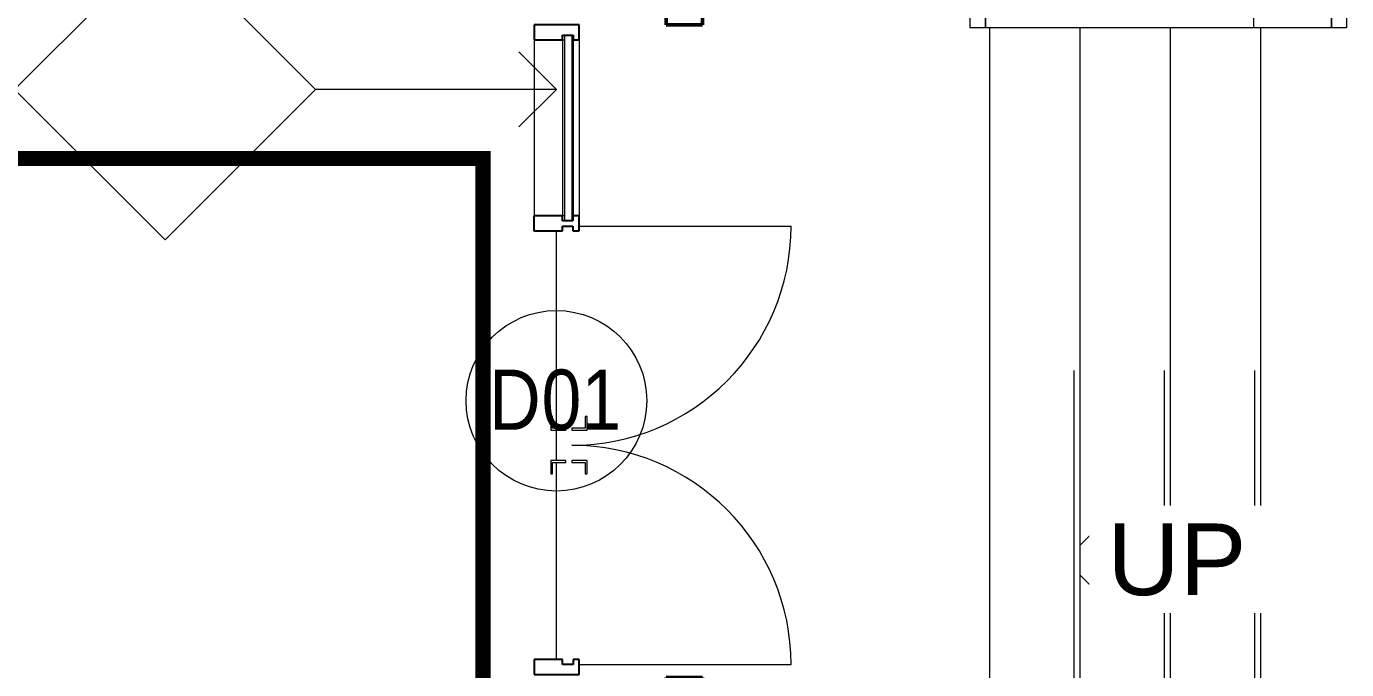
# Model space of a CAD drawing. Header units: millimetres. Extents: x -9358 to 257996, y -67499 to 9117.
# Drawn here: x 15064 to 19450, y -11081 to -8943 of the extents above; entities that cross this region are included whole.
import ezdxf

# ---------------------------------------------------------------- set-up
doc = ezdxf.new("R2010")
doc.units = ezdxf.units.MM
doc.header["$LTSCALE"] = 1000
doc.linetypes.add('Overhead', pattern=[3.96875, 2.38125, -1.5875])
for name, color, linetype, lineweight in [('A-DOOR', 8, 'Continuous', 9), ('A-DOR', 8, 'Continuous', 9), ('A-FLR-PAT', 8, 'Continuous', 18), ('A-STP', 8, 'Continuous', 9), ('A-STP-1', 8, 'Overhead', 9), ('A-TYP-DOR', 8, 'Continuous', 0), ('A-TYP-WAL', 8, 'Continuous', 0), ('A-WAL-CMU', 8, 'Continuous', 50), ('A-WAL-CRT-GLS', 8, 'Continuous', 9), ('A-WAL-CRT-GLS-1', 8, 'Continuous', 18), ('A-WAL-CRT-MLN', 8, 'Continuous', 9), ('A-WAL-CRT-MLN-1', 8, 'Continuous', 25), ('A-WAL-LOW-20', 8, 'Continuous', 18), ('A-WAL-PAT-1', 8, 'Continuous', 9), ('Stair Paths', 8, 'Continuous', 9), ('Up Arrows', 8, 'Continuous', 9)]:
    doc.layers.add(name, color=color, linetype=linetype, lineweight=lineweight)
doc.layers.add('F POINT AGN', color=7, linetype='Continuous')
doc.layers.add('Route - rack2', color=7, linetype='Continuous')
doc.styles.add('Arial_1', font='arial.ttf', dxfattribs={"height": 238.125})
doc.styles.add('Arial_7', font='arial.ttf', dxfattribs={"width": 0.85, "height": 200})

# ---------------------------------------------------------------- blocks, each defined once
blk = doc.blocks.new('Door Tag - Door Tag-41184-01-Ground Floor Plan')
at = {"layer": 'A-TYP-DOR'}
blk.add_circle((0, 0), 3, dxfattribs=at)
blk = doc.blocks.new('Wall Tag - 1_2_-62628-01-Ground Floor Plan')
at = {"layer": 'A-TYP-WAL'}
for p, q in [((-5, 0), (0, 5)), ((0, 5), (5, 0)), ((-5, 0), (0, -5)), ((0, -5), (5, 0))]:
    blk.add_line(p, q, dxfattribs=at)
blk = doc.blocks.new('M_Door-Curtain-Wall-Double-Glass - M_Door-Curtain-Wall-Double-Glass 1500_2500-2866186-01-Ground Floor Furniture Plan')
at = {"layer": 'A-DOOR'}
for p, q in [((-728.9, -75.5), (-728.9, -779.7)), ((728.9, -75), (728.9, -779.7))]:
    blk.add_line(p, q, dxfattribs=at)
for centre, start, end in [((-728.9, -50.8), 270, 360), ((728.9, -50.8), 180, 270)]:
    blk.add_arc(centre, 728.9, start, end, dxfattribs=at)
at = {"layer": 'A-DOR'}
for p, q in [((-50.8, 19.1), (-95.2, 19.1)), ((-95.2, 19.1), (-95.2, 12.7)), ((-95.2, 12.7), (-57.1, 12.7)), ((-57.1, 12.7), (-57.1, -31.7)), ((-50.8, -31.7), (-50.8, 19.1)), ((50.8, 19.1), (50.8, -31.7)), ((95.3, 19.1), (50.8, 19.1)), ((57.2, -31.7), (57.2, 12.7)), ((57.2, 12.7), (95.3, 12.7)), ((95.3, 12.7), (95.3, 19.1)), ((-57.1, -31.7), (-50.8, -31.7)), ((50.8, -31.7), (57.2, -31.7)), ((-50.8, -50.8), (-57.1, -50.8)), ((-57.1, -50.8), (-57.1, -95.2)), ((-50.8, -101.6), (-50.8, -50.8)), ((57.2, -50.8), (50.8, -50.8)), ((50.8, -50.8), (50.8, -101.6)), ((57.2, -95.2), (57.2, -50.8)), ((-57.1, -95.2), (-95.2, -95.2)), ((-95.2, -95.2), (-95.2, -101.6)), ((-95.2, -101.6), (-50.8, -101.6)), ((50.8, -101.6), (95.3, -101.6)), ((95.3, -95.2), (57.2, -95.2)), ((95.3, -101.6), (95.3, -95.2))]:
    blk.add_line(p, q, dxfattribs=at)
blk = doc.blocks.new('Rectangular Mullion - 50 x 150_right-472148-01-Ground Floor Furniture Plan')
at = {"layer": 'A-WAL-CRT-MLN-1'}
for p, q in [((-50, 55.5), (-50, 75.5)), ((-50, 75.5), (0, 75.5)), ((-33.6875, 55.5), (-50, 55.5)), ((-33.6875, 20.5), (-33.6875, 55.5)), ((0, 75.5), (0, -74.5)), ((-50, -74.5), (-50, 20.5)), ((-50, 20.5), (-33.6875, 20.5)), ((0, -74.5), (-50, -74.5))]:
    blk.add_line(p, q, dxfattribs=at)
blk = doc.blocks.new('System Panel - Glazed-2593273-01-Ground Floor Furniture Plan')
at = {"layer": 'A-WAL-CRT-GLS-1'}
for p, q in [((308.8, -27.3), (-308.8, -27.3)), ((-308.8, -27.3), (-308.8, -52.7)), ((308.8, -52.7), (308.8, -27.3)), ((-308.8, -52.7), (308.8, -52.7))]:
    blk.add_line(p, q, dxfattribs=at)
blk = doc.blocks.new('Rectangular Mullion - 50 x 150_left-2593269-01-Ground Floor Furniture Plan')
at = {"layer": 'A-WAL-CRT-MLN'}
for p, q in [((16750.5, -8840), (16750.5, -9425)), ((16845.5, -8840), (16852.3, -8840)), ((16845.5, -8840), (16845.5, -9425)), ((16877.7, -8840), (16880.5, -8840)), ((16880.5, -8840), (16880.5, -9425)), ((16900.5, -8840), (16900.5, -9425)), ((16852.3, -9425), (16845.5, -9425)), ((16880, -9425), (16877.7, -9425))]:
    blk.add_line(p, q, dxfattribs=at)
blk = doc.blocks.new('Rectangular Mullion - 50 x 150_Profile_Center-472146-01-Ground Floor Furniture Plan')
at = {"layer": 'A-WAL-CRT-MLN-1'}
for p, q in [((-25, 55), (-25, 75)), ((-25, 75), (25, 75)), ((-8.6875, 55), (-25, 55)), ((-8.6875, 20), (-8.6875, 55)), ((25, 55), (8.6875, 55)), ((8.6875, 55), (8.6875, 20)), ((25, 75), (25, 55)), ((-25, -75), (-25, 20)), ((-25, 20), (-8.6875, 20)), ((8.6875, 20), (25, 20)), ((25, 20), (25, -75)), ((25, -75), (-25, -75))]:
    blk.add_line(p, q, dxfattribs=at)
blk = doc.blocks.new('Rectangular Mullion - 50 x 150_left-2592587-01-Ground Floor Furniture Plan')
at = {"layer": 'A-WAL-CRT-MLN-1'}
for p, q in [((0, 75.5), (-50, 75.5)), ((-50, 75.5), (-50, 55.5)), ((-50, 55.5), (-33.5, 55.5)), ((-33.5, 55.5), (-33.5, 20.5)), ((0, -74.5), (0, 75.5)), ((-33.5, 20.5), (-50, 20.5)), ((-50, 20.5), (-50, -74.5)), ((-50, -74.5), (0, -74.5))]:
    blk.add_line(p, q, dxfattribs=at)
blk = doc.blocks.new('Walls 235 - Walls 6-722866-01-Ground Floor Furniture Plan')
at = {"layer": 'A-WAL-PAT-1'}
h = blk.add_hatch(dxfattribs=at)
h.set_pattern_fill('FP_79', color=256, style=0, pattern_type=2)
h.set_pattern_definition([(270, (18950, -8744.6), (900, 6e-14), [700, -700]), (270, (19400, -8044.6), (1800, 1e-13), [700, -700]), (180, (19400, -8044.6), (-9e-14, -700), [])])
h.paths.add_polyline_path([(19416.2, -8800), (19450, -8800), (19450, -4200), (19400, -4200), (19400, -8800)], flags=0)
at = {"layer": 'A-WAL-LOW-20'}
for p, q in [((19400, -8800), (19400, -4200)), ((19400, -4200), (19450, -4200)), ((19450, -4200), (19450, -8800)), ((19450, -8800), (19400, -8800))]:
    blk.add_line(p, q, dxfattribs=at)
blk = doc.blocks.new('Walls 270 - Walls 6-1185094-01-Ground Floor Furniture Plan')
at = {"layer": 'A-WAL-PAT-1'}
h = blk.add_hatch(dxfattribs=at)
h.set_pattern_fill('FP_107', color=256, style=0, pattern_type=2)
h.set_pattern_definition([(270, (18689.6, -9450), (900, 6e-14), [700, -700]), (270, (19139.6, -8750), (1800, 1e-13), [700, -700]), (180, (19139.6, -8750), (-9e-14, -700), [])])
h.paths.add_polyline_path([(19400, -8800), (19400, -8750), (18250, -8750), (18250, -8800)], flags=0)
at = {"layer": 'A-WAL-LOW-20'}
for p, q in [((18250, -8750), (19400, -8750)), ((18250, -8800), (18250, -8750)), ((19400, -8750), (19400, -8800)), ((19400, -8800), (18250, -8800))]:
    blk.add_line(p, q, dxfattribs=at)
blk = doc.blocks.new('Walls 271 - Walls 6-1185135-01-Ground Floor Furniture Plan')
at = {"layer": 'A-WAL-PAT-1'}
h = blk.add_hatch(dxfattribs=at)
h.set_pattern_fill('FP_108', color=256, style=0, pattern_type=2)
h.set_pattern_definition([(270, (17770, -8744.6), (900, 6e-14), [700, -700]), (270, (18220, -8044.6), (1800, 1e-13), [700, -700]), (180, (18220, -8044.6), (-9e-14, -700), [])])
h.paths.add_polyline_path([(18220, -8800), (18220, -4200), (18170, -4200), (18170, -8800)], flags=0)
at = {"layer": 'A-WAL-LOW-20'}
for p, q in [((18170, -8800), (18170, -4200)), ((18170, -4200), (18220, -4200)), ((18220, -4200), (18220, -8800)), ((18220, -8800), (18170, -8800))]:
    blk.add_line(p, q, dxfattribs=at)
blk = doc.blocks.new('Walls 120 - Walls 78-2780896-01-Ground Floor Furniture Plan')
at = {"layer": 'A-WAL-PAT-1'}
h = blk.add_hatch(dxfattribs=at)
h.set_pattern_fill('FP_146', color=256, style=0, pattern_type=2)
h.set_pattern_definition([(180, (51000, -19750), (-406.4, -101.6), [33.528, -271.272, 33.528, -271.272, -1625.6]), (180, (51000, -19750), (-406.4, -101.6), [-609.6, 33.528, -576.072, 33.528, -271.272, -711.2]), (180, (51000, -19750), (-406.4, -101.6), [-1524, 33.528, -169.672, 33.528, -474.472]), (300, (50847.6, -19800.8), (291.1882, -301.1527), [33.528, -271.272, 33.528, -271.272, -1625.6]), (300, (50847.6, -19800.8), (291.1882, -301.1527), [-609.6, 33.528, -576.072, 33.528, -271.272, -711.2]), (300, (50847.6, -19800.8), (291.1882, -301.1527), [-1524, 33.528, -169.672, 33.528, -474.472]), (60, (50796.8, -20004), (115.2118, 402.7527), [33.528, -271.272, 33.528, -271.272, -1625.6]), (60, (50796.8, -20004), (115.2118, 402.7527), [-609.6, 33.528, -576.072, 33.528, -271.272, -711.2]), (60, (50796.8, -20004), (115.2118, 402.7527), [-1524, 33.528, -169.672, 33.528, -474.472])])
h.paths.add_polyline_path([(33800, -8490), (33800, -8535), (33791.3, -8540), (33791.3, -8550), (33800, -8555), (33785, -8555), (33785, -8680), (33750, -8680), (33750, -8705), (33735, -8705), (33728.5, -8708.8), (33728.5, -8716.3), (33735, -8720), (33720, -8720), (33720, -8745), (33705, -8745), (33698.5, -8748.8), (33698.5, -8756.3), (33705, -8760), (33690, -8760), (33690, -8790), (33810, -8790), (33810, -8490)], flags=0)
h.paths.add_polyline_path([(33690, -10960), (33690, -10990), (33705, -10990), (33698.5, -10993.7), (33698.5, -11001.2), (33705, -11005), (33720, -11005), (33720, -11030), (33735, -11030), (33728.5, -11033.7), (33728.5, -11041.2), (33735, -11045), (33750, -11045), (33750, -11070), (33785, -11070), (33785, -11195), (33800, -11195), (33791.3, -11200), (33791.3, -11210), (33800, -11215), (33800, -11260), (33810, -11260), (33810, -10960)], flags=0)
at = {"layer": 'A-WAL-CMU'}
for p, q in [((33810, -8490), (33800, -8490)), ((33800, -8490), (33800, -8535)), ((33810, -8790), (33810, -8490)), ((33800, -8555), (33785, -8555)), ((33785, -8555), (33785, -8680)), ((33785, -8680), (33750, -8680)), ((33750, -8680), (33750, -8705)), ((33735, -8720), (33720, -8720)), ((33720, -8720), (33720, -8745)), ((33750, -8705), (33735, -8705)), ((33690, -8760), (33690, -8790)), ((33705, -8760), (33690, -8760)), ((33720, -8745), (33705, -8745)), ((33690, -8790), (33810, -8790)), ((33690, -10960), (33690, -10990)), ((33810, -10960), (33690, -10960)), ((33810, -11260), (33810, -10960)), ((33690, -10990), (33705, -10990)), ((33705, -11005), (33720, -11005)), ((33720, -11005), (33720, -11030)), ((33720, -11030), (33735, -11030)), ((33735, -11045), (33750, -11045)), ((33750, -11045), (33750, -11070)), ((33750, -11070), (33785, -11070)), ((33785, -11070), (33785, -11195)), ((33785, -11195), (33800, -11195)), ((33800, -11215), (33800, -11260)), ((33800, -11260), (33810, -11260))]:
    blk.add_line(p, q, dxfattribs=at)
for centre, radius in [((33800, -8545), 10), ((33735, -8712.5), 7.5), ((33705, -8752.5), 7.5), ((33705, -10997.5), 7.5), ((33735, -11037.5), 7.5), ((33800, -11205), 10)]:
    blk.add_arc(centre, radius, 90, 270, dxfattribs=at)
blk = doc.blocks.new('G')
at = {"layer": 'A-FLR-PAT'}
for p, q in [((18265, -12320), (18265, -8800)), ((16825, -10130.4), (16825, -9475)), ((16825, -10238.4), (16825, -10136.8)), ((16825, -10900), (16825, -10244.7))]:
    blk.add_line(p, q, dxfattribs=at)
at = {"layer": 'A-STP'}
for p, q in [((18265, -12320), (18265, -8800)), ((18565, -12320), (18565, -8800)), ((18865, -12320), (18865, -8800)), ((19165, -12320), (19165, -8800))]:
    blk.add_line(p, q, dxfattribs=at)
at = {"layer": 'A-STP-1'}
for p, q in [((18545, -12320), (18545, -8800)), ((18845, -12320), (18845, -8800)), ((19145, -12320), (19145, -8800))]:
    blk.add_line(p, q, dxfattribs=at)
at = {"layer": 'Up Arrows'}
for p, q in [((18565, -10519.7), (18673.8, -10411)), ((18565, -10619.7), (18673.8, -10728.5))]:
    blk.add_line(p, q, dxfattribs=at)
at = {"layer": 'A-DOR', "rotation": 90.00000000000021}
blk.add_blockref('M_Door-Curtain-Wall-Double-Glass - M_Door-Curtain-Wall-Double-Glass 1500_2500-2866186-01-Ground Floor Furniture Plan', (16825, -10187.6), dxfattribs=at)
at = {"layer": 'A-WAL-CRT-GLS', "rotation": 90.00000000000021}
blk.add_blockref('System Panel - Glazed-2593273-01-Ground Floor Furniture Plan', (16825, -9132.5), dxfattribs=at)
at = {"layer": 'A-WAL-CRT-MLN', "extrusion": (0, 0, -1), "rotation": 89.99999999999979}
for name, p in [('Rectangular Mullion - 50 x 150_right-472148-01-Ground Floor Furniture Plan', (-16825, -8790)), ('Rectangular Mullion - 50 x 150_Profile_Center-472146-01-Ground Floor Furniture Plan', (-16825, -9450))]:
    blk.add_blockref(name, p, dxfattribs=at)
at = {"layer": 'A-WAL-CRT-MLN'}
blk.add_blockref('Rectangular Mullion - 50 x 150_left-2593269-01-Ground Floor Furniture Plan', (0, 0), dxfattribs=at)
at = {"layer": 'A-WAL-CRT-MLN', "rotation": 270.0000000000002}
blk.add_blockref('Rectangular Mullion - 50 x 150_left-2592587-01-Ground Floor Furniture Plan', (16825, -10950), dxfattribs=at)
at = {"layer": 'A-WAL-LOW-20'}
for name, p in [('Walls 271 - Walls 6-1185135-01-Ground Floor Furniture Plan', (30, 0)), ('Walls 235 - Walls 6-722866-01-Ground Floor Furniture Plan', (0, 0)), ('Walls 270 - Walls 6-1185094-01-Ground Floor Furniture Plan', (0, 0))]:
    blk.add_blockref(name, p, dxfattribs=at)
at = {"layer": 'A-WAL-LOW-20', "rotation": 180}
blk.add_blockref('Walls 120 - Walls 78-2780896-01-Ground Floor Furniture Plan', (51000, -19750), dxfattribs=at)
at = {"layer": 'Stair Paths', "insert": (18655.3, -10447.5), "char_height": 238.12, "width": 551.682, "attachment_point": 1, "line_spacing_factor": 0.941778, "style": 'Arial_1', "bg_fill": 3, "box_fill_scale": 1.25, "bg_fill_color": 9, "bg_fill_true_color": 13158600, "bg_fill_transparency": 0}
blk.add_mtext('UP', dxfattribs=at)
blk = doc.blocks.new('RACK 2- ROUTE .')
at = {"layer": 'F POINT AGN', "color": 1, "const_width": 50}
blk.add_lwpolyline([(7110, -841), (10508, -841), (10508, -7634), (16039, -7634), (16039, -630), (11263, -630), (11263, -7999), (9409, -7999), (9409, -9382), (16581, -9382), (16581, -12220), (9819, -12220), (9819, -13778), (16482, -13778), (16482, -15799), (11165, -15799), (11165, -13995), (9524, -13995), (9524, -19659)], dxfattribs=at)

msp = doc.modelspace()

# ---------------------------------------------------------------- block references
msp.add_blockref('G', (0, -148.1))

# ---------------------------------------------------------------- next in the draw order: linework, layer by layer
at = {"layer": 'A-TYP-WAL'}
for q in [(16700, -9027.5), (16025, -9152.5), (16700, -9277.5)]:
    msp.add_line((16825, -9152.5), q, dxfattribs=at)

# ---------------------------------------------------------------- next in the draw order: block references
at = {"layer": 'A-TYP-DOR', "xscale": 99.99999999999991, "yscale": 99.99999999999991, "zscale": 99.99999999999991}
msp.add_blockref('Door Tag - Door Tag-41184-01-Ground Floor Plan', (16825, -10187.6), dxfattribs=at)
at = {"layer": 'A-TYP-WAL', "xscale": 99.99999999999991, "yscale": 99.99999999999991, "zscale": 99.99999999999991}
msp.add_blockref('Wall Tag - 1_2_-62628-01-Ground Floor Plan', (15525, -9152.5), dxfattribs=at)
at = {"layer": 'Route - rack2', "color": 1}
msp.add_blockref('RACK 2- ROUTE .', (0, 0), dxfattribs=at)

# ---------------------------------------------------------------- next in the draw order: texts
at = {"layer": 'A-TYP-DOR', "char_height": 200, "attachment_point": 1, "style": 'Arial_7'}
for s, insert, width in [('D', (16601.3, -10084), 211.245), ('01', (16775.6, -10084), 327.088)]:
    msp.add_mtext(s, dxfattribs=dict(at, insert=insert, width=width))

doc.saveas('drawing.dxf')
